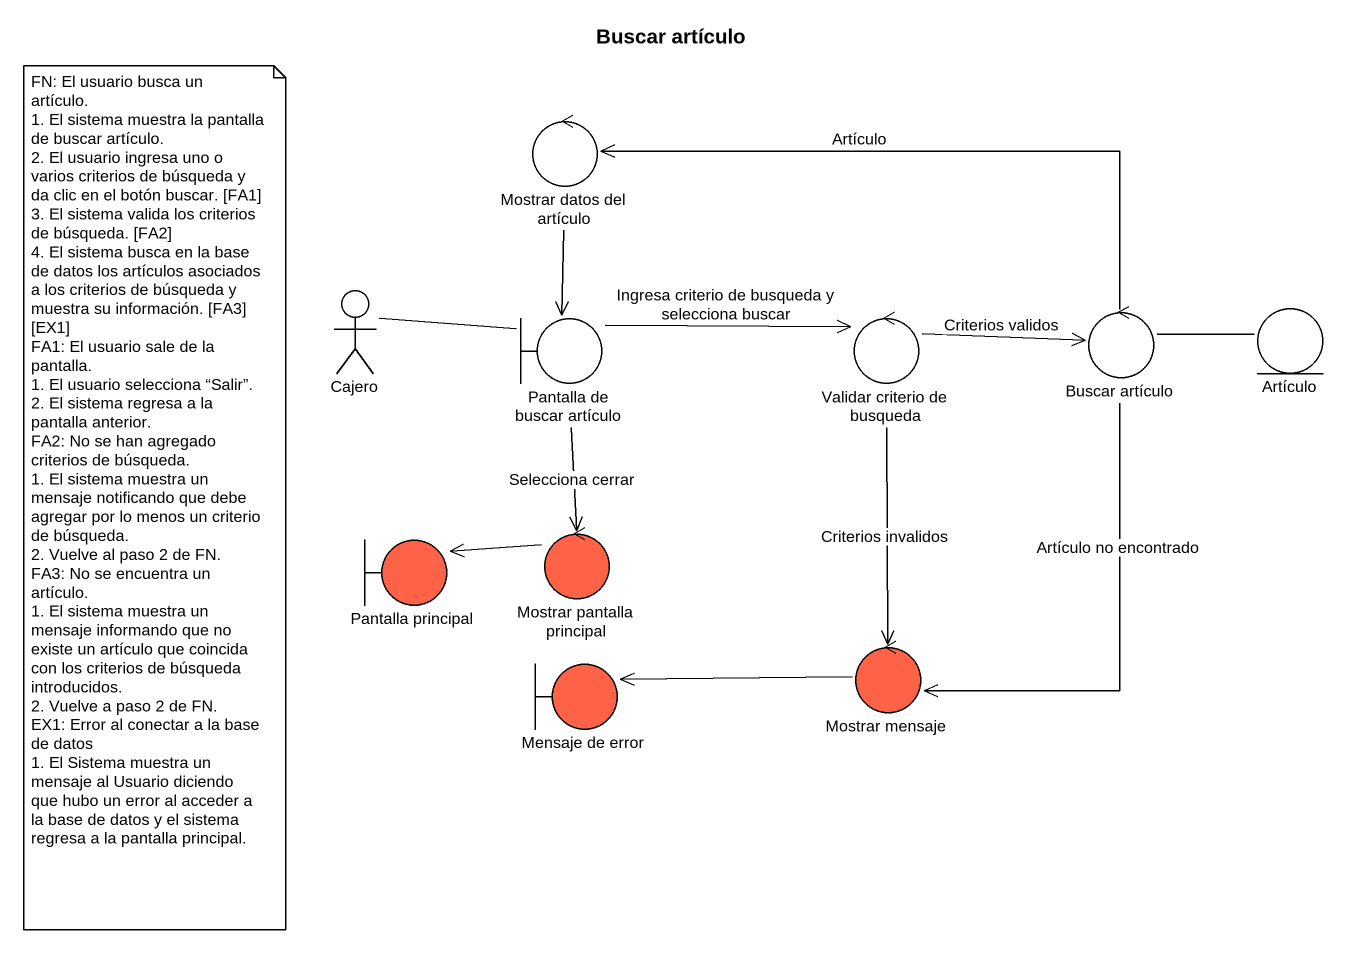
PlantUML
@startuml
title Buscar artículo
control "Mostrar datos del artículo" as Mostrar_datos_del_artículo
actor Cajero
boundary "Pantalla de buscar artículo" as Pantalla_de_buscar_artículo
control "Validar criterio de busqueda" as Validar_criterio_de_busqueda
control "Buscar artículo" as Buscar_artículo
entity Artículo
control "Mostrar pantalla principal" as Mostrar_pantalla_principal #FF6347
boundary "Pantalla principal" as Pantalla_principal #FF6347
boundary "Mensaje de error" as Mensaje_de_error #FF6347
control "Mostrar mensaje" as Mostrar_mensaje #FF6347
Mostrar_datos_del_artículo --> Pantalla_de_buscar_artículo
Cajero -right- Pantalla_de_buscar_artículo
Pantalla_de_buscar_artículo -right-> Validar_criterio_de_busqueda : Ingresa criterio de busqueda y selecciona buscar
Pantalla_de_buscar_artículo --> Mostrar_pantalla_principal : Selecciona cerrar
Validar_criterio_de_busqueda -right-> Buscar_artículo : Criterios validos
Validar_criterio_de_busqueda --> Mostrar_mensaje : Criterios invalidos
Buscar_artículo -left-> Mostrar_datos_del_artículo : Artículo
Buscar_artículo -right- Artículo
Buscar_artículo --> Mostrar_mensaje : Artículo no encontrado
Mostrar_pantalla_principal -left-> Pantalla_principal
Mostrar_mensaje -left-> Mensaje_de_error
note as N1
  FN: El usuario busca un artículo.
  1. El sistema muestra la pantalla de buscar artículo.
  2. El usuario ingresa uno o varios criterios de búsqueda y da clic en el botón buscar. [FA1]
  3. El sistema valida los criterios de búsqueda. [FA2]
  4. El sistema busca en la base de datos los artículos asociados a los criterios de búsqueda y muestra su información. [FA3] [EX1]
  FA1: El usuario sale de la pantalla.
  1. El usuario selecciona “Salir”.
  2. El sistema regresa a la pantalla anterior.
  FA2: No se han agregado criterios de búsqueda.
  1. El sistema muestra un mensaje notificando que debe agregar por lo menos un criterio de búsqueda.
  2. Vuelve al paso 2 de FN.
  FA3: No se encuentra un artículo.
  1. El sistema muestra un mensaje informando que no existe un artículo que coincida con los criterios de búsqueda introducidos.
  2. Vuelve a paso 2 de FN.
  EX1: Error al conectar a la base de datos
  1. El Sistema muestra un mensaje al Usuario diciendo que hubo un error al acceder a la base de datos y el sistema regresa a la pantalla principal.
end note
@enduml
